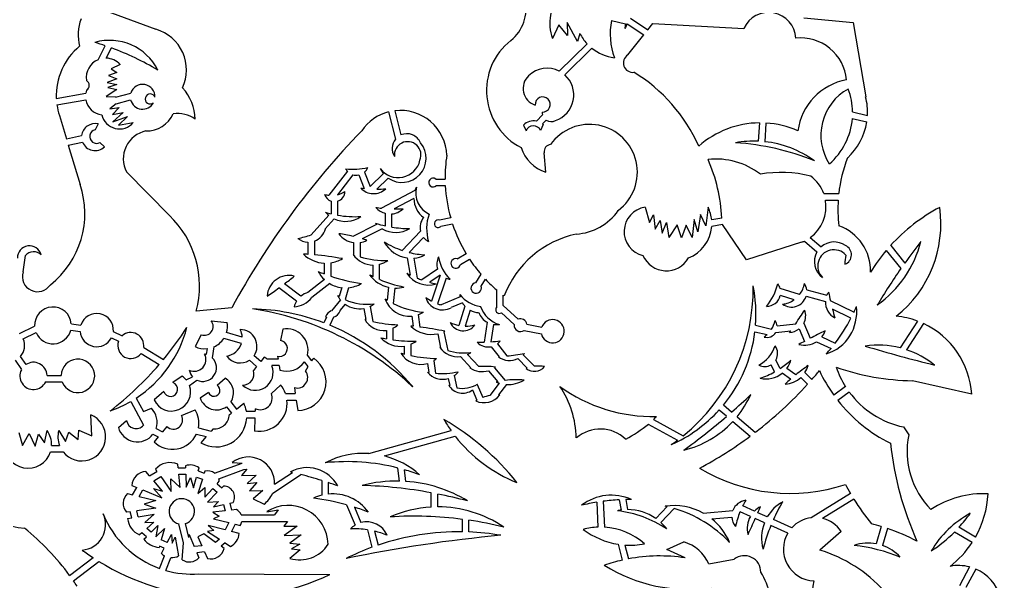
# Model space of a CAD drawing. Header units: millimetres. Extents: x 301 to 484, y 179 to 352.
# Drawn here: x 452.05 to 482.31, y 319.51 to 336.84 of the extents above; entities that cross this region are included whole.
import ezdxf

# ---------------------------------------------------------------- set-up
doc = ezdxf.new("R2010")
doc.units = ezdxf.units.MM

msp = doc.modelspace()

# ---------------------------------------------------------------- linework, layer by layer
for p, q in [((454.492, 337.197), (456.254, 336.542)), ((470.309, 336.815), (470.736, 336.708)), ((470.891, 336.888), (471.429, 336.527)), ((476.245, 336.899), (477.763, 336.752)), ((468.687, 336.68), (468.488, 336.259)), ((468.956, 336.352), (468.687, 336.68)), ((469.261, 336.165), (468.945, 336.751)), ((468.945, 336.751), (468.956, 336.352)), ((470.793, 336.713), (471.304, 336.37)), ((471.429, 336.527), (471.581, 336.718)), ((471.581, 336.718), (474.39, 336.567)), ((477.763, 336.752), (478.151, 334.459)), ((469.331, 336.411), (469.261, 336.165)), ((470.809, 335.751), (471.304, 336.37)), ((454.468, 335.602), (454.691, 336.032)), ((454.718, 335.649), (454.881, 335.965)), ((469.554, 336.097), (468.696, 335.246)), ((469.701, 335.961), (468.865, 335.132)), ((455.147, 335.453), (454.876, 335.321)), ((454.876, 335.321), (455.044, 335.208)), ((455.051, 335.015), (454.751, 334.903)), ((455.044, 335.208), (454.789, 335.115)), ((454.789, 335.115), (455.051, 335.015)), ((455.051, 334.679), (454.714, 334.467)), ((454.751, 334.903), (455.051, 334.841)), ((455.051, 334.841), (454.77, 334.741)), ((454.77, 334.741), (455.051, 334.679)), ((453.179, 334.406), (454.089, 334.571)), ((454.714, 334.467), (455.019, 334.461)), ((455.003, 334.446), (455.477, 334.572)), ((455.019, 334.461), (455.003, 334.446)), ((453.198, 334.206), (454.089, 334.368)), ((455.024, 334.245), (454.826, 334.087)), ((454.826, 334.087), (455.123, 334.124)), ((455.123, 334.124), (454.909, 333.913)), ((455.024, 334.245), (455.472, 334.364)), ((453.274, 333.879), (453.491, 333.157)), ((454.909, 333.913), (455.238, 333.977)), ((455.238, 333.977), (454.923, 333.687)), ((454.923, 333.687), (455.376, 333.846)), ((455.376, 333.846), (455.097, 333.582)), ((463.428, 333.993), (463.641, 333.149)), ((463.625, 334.03), (463.814, 333.281)), ((468.177, 333.903), (467.991, 333.707)), ((477.739, 333.79), (478.187, 333.684)), ((477.746, 333.994), (478.208, 333.884)), ((454.468, 333.62), (454.379, 333.442)), ((455.097, 333.582), (455.555, 333.662)), ((467.594, 333.587), (467.673, 333.411)), ((468.201, 333.605), (468.122, 333.42)), ((468.293, 333.736), (468.183, 333.62)), ((474.872, 333.654), (474.835, 333.088)), ((475.072, 333.649), (475.035, 333.073)), ((453.491, 333.157), (453.96, 333.261)), ((453.549, 332.965), (453.986, 333.062)), ((453.549, 332.965), (453.913, 331.75)), ((454.527, 333.048), (454.665, 332.92)), ((468.281, 332.133), (468.236, 332.734)), ((456.668, 330.8), (455.341, 332.141)), ((462.159, 332.162), (461.588, 331.419)), ((462.329, 332.056), (461.853, 331.435)), ((462.512, 332.047), (462.673, 331.633)), ((462.691, 332.136), (462.864, 331.694)), ((463.273, 332.089), (462.864, 331.694)), ((463.421, 331.953), (463.067, 331.612)), ((464.889, 331.92), (465.175, 331.92)), ((464.904, 331.72), (465.181, 331.72)), ((464.246, 331.566), (463.216, 331.023)), ((476.857, 331.471), (477.32, 331.471)), ((461.658, 331.243), (461.658, 330.85)), ((461.858, 331.239), (461.858, 330.807)), ((464.21, 331.321), (463.599, 330.999)), ((471.346, 331.049), (471.477, 330.577)), ((473.291, 331.049), (473.216, 330.473)), ((476.909, 331.271), (477.303, 331.271)), ((461.583, 330.804), (461.039, 330.202)), ((463.334, 330.476), (463.334, 330.861)), ((463.534, 330.439), (463.534, 330.845)), ((471.477, 330.577), (471.609, 330.813)), ((471.609, 330.813), (471.661, 330.38)), ((473.056, 330.828), (472.976, 330.298)), ((473.216, 330.473), (473.056, 330.828)), ((461.754, 330.694), (461.475, 330.386)), ((463.061, 330.521), (462.329, 330.153)), ((465.348, 330.721), (465.005, 330.652)), ((465.407, 330.529), (465.043, 330.455)), ((471.661, 330.38), (471.806, 330.642)), ((471.806, 330.642), (471.871, 330.248)), ((471.871, 330.248), (472.003, 330.577)), ((472.003, 330.577), (472.082, 330.117)), ((472.33, 330.505), (472.082, 330.117)), ((472.466, 330.106), (472.33, 330.505)), ((472.613, 330.501), (472.466, 330.106)), ((472.797, 330.122), (472.613, 330.501)), ((472.861, 330.669), (472.797, 330.122)), ((472.976, 330.298), (472.861, 330.669)), ((473.714, 330.717), (473.4, 330.66)), ((473.732, 330.517), (473.401, 330.457)), ((474.47, 329.429), (473.732, 330.517)), ((463.237, 330.385), (462.621, 330.076)), ((464.415, 330.31), (463.851, 329.72)), ((464.625, 330.239), (464.615, 330.229)), ((460.941, 329.977), (460.941, 329.598)), ((461.141, 330.009), (461.141, 329.584)), ((462.352, 329.962), (462.352, 329.591)), ((462.552, 329.964), (462.552, 329.522)), ((464.51, 330.119), (464.067, 329.657)), ((476.176, 329.972), (474.47, 329.429)), ((476.259, 330.009), (476.648, 329.674)), ((476.44, 330.117), (476.775, 329.83)), ((478.922, 329.874), (479.357, 329.329)), ((452.152, 329.055), (452.224, 329.56)), ((465.546, 329.46), (465.824, 329.62)), ((478.788, 329.721), (479.237, 329.158)), ((461.445, 329.327), (461.445, 328.995)), ((461.645, 329.337), (461.645, 328.922)), ((462.956, 328.915), (462.956, 329.267)), ((463.156, 328.824), (463.156, 329.291)), ((464.009, 329.488), (464.098, 328.961)), ((464.212, 329.483), (464.317, 328.863)), ((465.648, 329.288), (465.931, 329.45)), ((464.943, 329.142), (464.454, 328.811)), ((465.023, 328.955), (464.699, 328.736)), ((465.023, 328.955), (464.757, 328.158)), ((466.118, 328.72), (466.285, 328.983)), ((460.725, 328.305), (460.215, 328.687)), ((461.452, 328.819), (460.942, 328.426)), ((461.618, 328.695), (461.063, 328.267)), ((465.203, 328.864), (464.94, 328.075)), ((466.288, 328.614), (466.424, 328.829)), ((460.593, 328.154), (460.047, 328.563)), ((461.988, 328.571), (461.911, 328.299)), ((462.195, 328.569), (462.092, 328.203)), ((463.428, 328.585), (463.385, 328.187)), ((463.626, 328.56), (463.575, 328.08)), ((466.769, 327.978), (466.769, 328.501)), ((466.969, 328.023), (466.969, 328.339)), ((476.112, 328.359), (475.513, 328.543)), ((475.948, 328.2), (475.518, 328.333)), ((476.331, 328.507), (476.956, 328.341)), ((461.945, 328.198), (461.665, 327.859)), ((462.091, 328.06), (461.928, 327.864)), ((465.64, 328.289), (465.05, 328.039)), ((465.711, 328.102), (465.361, 327.954)), ((466.969, 328.023), (467.426, 327.595)), ((476.314, 328.305), (476.911, 328.146)), ((477.786, 327.81), (477.065, 328.163)), ((458.598, 327.953), (457.497, 327.847)), ((462.666, 327.931), (462.731, 327.585)), ((462.858, 327.994), (462.945, 327.529)), ((464.345, 327.739), (464.4, 327.354)), ((465.782, 328.005), (465.594, 327.406)), ((465.95, 327.873), (465.797, 327.385)), ((466.919, 327.796), (467.306, 327.433)), ((477.698, 327.63), (477.127, 327.91)), ((453.643, 327.456), (453.937, 327.418)), ((457.956, 327.546), (458.45, 327.497)), ((461.514, 327.661), (461.434, 327.486)), ((461.734, 327.66), (461.621, 327.412)), ((464.15, 327.696), (464.194, 327.38)), ((466.477, 327.504), (466.385, 326.891)), ((466.669, 327.438), (466.588, 326.901)), ((467.695, 327.441), (468.156, 327.349)), ((474.754, 327.414), (475.247, 327.292)), ((475.422, 327.394), (475.991, 327.459)), ((476.243, 327.471), (476.44, 327.008)), ((479.746, 327.542), (479.211, 326.716)), ((479.933, 327.464), (479.411, 326.658)), ((452.039, 327.153), (452.509, 327.385)), ((452.158, 326.989), (452.554, 327.184)), ((453.624, 327.257), (453.915, 327.219)), ((454.938, 327.214), (455.211, 327.085)), ((457.651, 327.12), (457.462, 326.754)), ((458.916, 327.048), (458.431, 327.189)), ((460.17, 327.29), (460.097, 326.943)), ((463.364, 327.253), (463.364, 326.993)), ((463.564, 327.317), (463.564, 326.963)), ((464.946, 327.149), (465.037, 326.716)), ((465.137, 327.212), (465.259, 326.631)), ((467.614, 327.254), (468.144, 327.147)), ((474.734, 327.213), (475.107, 327.121)), ((475.377, 327.188), (475.838, 327.24)), ((476.099, 327.299), (476.263, 326.914)), ((454.88, 327.02), (455.098, 326.917)), ((458.89, 326.847), (458.346, 327.005)), ((464.117, 326.825), (464.117, 326.478)), ((466.787, 326.835), (467.078, 326.463)), ((476.634, 326.904), (477.083, 326.698)), ((476.795, 327.05), (477.211, 326.859)), ((455.798, 326.541), (456.352, 326.199)), ((455.876, 326.728), (456.483, 326.354)), ((457.829, 326.691), (457.802, 326.512)), ((458.04, 326.746), (457.989, 326.409)), ((463.917, 326.769), (463.917, 326.523)), ((465.866, 326.508), (466.213, 326.135)), ((466.6, 326.75), (466.842, 326.44)), ((451.905, 326.336), (452.102, 326.042)), ((452.069, 326.452), (452.239, 326.196)), ((459.359, 326.138), (459.138, 326.332)), ((459.485, 326.293), (459.281, 326.472)), ((459.594, 326.427), (459.485, 326.293)), ((460.021, 326.365), (459.68, 326.365)), ((460.006, 326.455), (460.021, 326.365)), ((460.952, 326.135), (460.835, 326.284)), ((461.068, 326.312), (460.926, 326.491)), ((461.068, 326.312), (461.121, 326.392)), ((464.636, 326.23), (464.671, 325.955)), ((464.827, 326.317), (464.876, 325.93)), ((465.652, 326.444), (465.971, 326.102)), ((467.424, 326.382), (467.71, 326.091)), ((467.588, 326.5), (467.937, 326.145)), ((475.512, 326.075), (475.381, 326.338)), ((459.359, 326.138), (459.261, 326.019)), ((460.055, 326.165), (459.824, 326.165)), ((460.055, 326.165), (460.079, 326.029)), ((460.864, 326), (460.952, 326.135)), ((466.356, 325.982), (466.358, 325.981)), ((466.509, 326.009), (466.801, 325.67)), ((466.696, 326.098), (467.031, 325.709)), ((475.341, 325.972), (475.231, 326.19)), ((475.836, 325.748), (475.572, 325.931)), ((475.995, 325.882), (475.714, 326.077)), ((476.493, 325.742), (476.278, 325.954)), ((452.851, 325.663), (453.363, 325.663)), ((452.895, 325.863), (453.328, 325.863)), ((457.06, 325.845), (456.778, 325.642)), ((457.187, 325.729), (457.384, 325.817)), ((457.287, 325.552), (457.51, 325.722)), ((458.144, 325.562), (458.391, 325.777)), ((465.273, 325.769), (465.319, 325.55)), ((465.458, 325.86), (465.538, 325.48)), ((466.847, 325.625), (466.556, 325.241)), ((466.836, 325.629), (466.843, 325.621)), ((476.36, 325.593), (476.148, 325.801)), ((481.422, 325.283), (479.595, 325.699)), ((456.497, 325.37), (456.197, 325.106)), ((457.872, 325.34), (457.62, 325.167)), ((459.816, 325.311), (460.1, 325.568)), ((460.251, 325.303), (460.552, 325.303)), ((460.526, 325.487), (460.552, 325.303)), ((466.02, 325.416), (466.155, 325.1)), ((466.165, 325.585), (466.338, 325.182)), ((467.067, 325.585), (466.823, 325.263)), ((477.53, 325.517), (477.169, 325.254)), ((477.642, 325.352), (477.289, 325.094)), ((455.476, 325.062), (455.865, 324.329)), ((455.646, 325.167), (455.867, 324.75)), ((457.62, 325.167), (457.62, 325.167)), ((458.567, 325.047), (458.738, 324.827)), ((458.738, 324.827), (458.964, 325.007)), ((460.297, 325.103), (460.581, 325.103)), ((460.581, 325.103), (460.627, 324.784)), ((455.867, 324.75), (456.112, 324.85)), ((457.042, 324.631), (457.465, 324.807)), ((458.428, 324.899), (458.581, 324.703)), ((458.52, 324.656), (458.581, 324.703)), ((459.042, 324.757), (459.313, 324.757)), ((459.315, 324.838), (459.313, 324.757)), ((473.86, 324.602), (473.63, 324.797)), ((474.013, 324.734), (473.761, 324.949)), ((454.272, 323.998), (454.241, 324.646)), ((455.095, 324.261), (455.346, 324.474)), ((459.054, 324.557), (459.307, 324.557)), ((459.307, 324.557), (459.295, 324.149)), ((471.603, 324.506), (472.519, 324.002)), ((474.05, 324.44), (474.583, 323.986)), ((474.182, 324.59), (474.746, 324.11)), ((452.019, 324.104), (452.132, 323.705)), ((452.812, 323.78), (452.893, 324.16)), ((453.255, 324.16), (453.467, 323.83)), ((453.467, 323.83), (453.561, 324.117)), ((453.561, 324.117), (453.854, 323.892)), ((453.854, 323.892), (453.879, 324.179)), ((453.879, 324.179), (454.272, 323.998)), ((456.256, 324.227), (456.458, 324.126)), ((456.593, 324.288), (456.458, 324.126)), ((457.563, 324.243), (457.957, 324.146)), ((458.021, 324.218), (457.957, 324.146)), ((462.825, 323.454), (465.36, 324.161)), ((471.445, 324.365), (472.347, 323.868)), ((479.317, 324.273), (479.478, 324.03)), ((452.132, 323.705), (452.344, 324.073)), ((452.344, 324.073), (452.531, 323.68)), ((452.531, 323.68), (452.631, 324.054)), ((452.631, 324.054), (452.812, 323.78)), ((456.161, 324.051), (456.326, 323.968)), ((456.326, 323.968), (456.197, 323.813)), ((457.501, 324.052), (457.807, 323.977)), ((457.807, 323.977), (457.638, 323.786)), ((463.301, 323.38), (465.488, 323.989)), ((453, 323.504), (453.388, 323.504)), ((453.035, 323.704), (453.275, 323.704)), ((458.606, 323.176), (458.909, 323.157)), ((456.055, 322.765), (455.939, 322.901)), ((456.055, 322.765), (456.284, 322.905)), ((456.238, 322.97), (456.284, 322.905)), ((456.939, 323.018), (456.928, 323.124)), ((456.939, 323.018), (457.168, 323.018)), ((457.166, 323.078), (457.168, 323.018)), ((457.56, 322.92), (457.588, 323.016)), ((457.56, 322.92), (457.746, 322.85)), ((457.764, 322.909), (457.746, 322.85)), ((458.064, 322.846), (458.909, 323.157)), ((458.189, 322.679), (458.962, 322.963)), ((459.055, 322.97), (458.897, 322.776)), ((458.962, 322.963), (459.055, 322.97)), ((463.763, 322.604), (463.715, 323.007)), ((463.965, 322.595), (463.923, 322.951)), ((456.186, 322.61), (456.4, 322.741)), ((456.452, 322.296), (456.186, 322.61)), ((456.4, 322.741), (456.721, 322.288)), ((456.721, 322.288), (456.713, 322.679)), ((456.713, 322.679), (457.005, 322.403)), ((457.005, 322.403), (456.961, 322.818)), ((456.961, 322.818), (457.175, 322.818)), ((457.175, 322.818), (457.189, 322.419)), ((457.189, 322.419), (457.319, 322.718)), ((457.319, 322.718), (457.411, 322.396)), ((457.411, 322.396), (457.505, 322.727)), ((457.505, 322.727), (457.686, 322.659)), ((457.686, 322.659), (457.549, 322.219)), ((458.138, 322.523), (458.209, 322.603)), ((458.897, 322.776), (459.346, 322.789)), ((459.346, 322.789), (459.067, 322.534)), ((459.849, 322.223), (460.726, 322.806)), ((459.913, 322.505), (460.464, 322.872)), ((461.368, 322.621), (461.368, 322.169)), ((455.509, 322.472), (455.663, 322.409)), ((455.531, 322.182), (455.663, 322.409)), ((455.733, 322.132), (455.849, 322.332)), ((455.849, 322.332), (456.437, 322.089)), ((456.437, 322.089), (456.176, 322.373)), ((456.176, 322.373), (456.452, 322.296)), ((457.549, 322.219), (457.764, 322.411)), ((457.764, 322.411), (457.764, 322.104)), ((457.764, 322.104), (458.004, 322.373)), ((458.004, 322.373), (458.145, 322.258)), ((458.138, 322.523), (458.289, 322.399)), ((458.339, 322.449), (458.289, 322.399)), ((459.067, 322.534), (459.37, 322.558)), ((459.37, 322.558), (459.14, 322.304)), ((459.14, 322.304), (459.552, 322.316)), ((459.552, 322.316), (459.249, 322.061)), ((461.568, 322.557), (461.568, 322.204)), ((455.379, 322.219), (455.531, 322.182)), ((455.733, 322.132), (456.253, 322.005)), ((456.253, 322.005), (455.885, 321.89)), ((458.145, 322.258), (457.841, 321.959)), ((457.841, 321.959), (458.186, 321.974)), ((458.186, 321.974), (458.033, 321.813)), ((459.249, 322.061), (459.589, 321.892)), ((464.746, 321.803), (464.746, 322.244)), ((464.946, 321.808), (464.946, 322.205)), ((470.053, 321.981), (470.092, 321.181)), ((470.546, 322.025), (470.602, 321.71)), ((470.748, 322.032), (470.802, 321.724)), ((477.681, 322.223), (476.469, 321.471)), ((477.784, 322.051), (476.817, 321.452)), ((456.253, 321.767), (455.659, 321.687)), ((455.705, 321.505), (455.659, 321.687)), ((455.885, 321.89), (456.253, 321.767)), ((458.385, 321.688), (458.01, 321.645)), ((458.033, 321.813), (458.341, 321.88)), ((458.341, 321.88), (458.385, 321.688)), ((458.537, 321.922), (458.639, 321.943)), ((458.537, 321.922), (458.585, 321.711)), ((458.738, 321.729), (458.585, 321.711)), ((459.673, 321.661), (460.022, 321.716)), ((460.022, 321.716), (459.913, 321.562)), ((462.136, 321.871), (462.395, 321.242)), ((462.383, 321.797), (462.578, 321.323)), ((469.854, 321.952), (469.892, 321.184)), ((472.024, 321.817), (471.676, 321.452)), ((472.245, 321.758), (471.833, 321.326)), ((473.139, 321.616), (474.055, 321.699)), ((474.716, 321.677), (474.356, 321.837)), ((455.46, 321.66), (455.348, 321.645)), ((455.379, 321.453), (455.507, 321.473)), ((455.507, 321.473), (455.46, 321.66)), ((455.705, 321.505), (456.199, 321.583)), ((456.199, 321.583), (455.908, 321.33)), ((458.01, 321.645), (458.201, 321.522)), ((458.201, 321.522), (458.025, 321.445)), ((458.025, 321.445), (458.498, 321.327)), ((458.883, 321.562), (459.913, 321.562)), ((458.903, 321.362), (460.311, 321.362)), ((459.673, 321.661), (459.673, 321.661)), ((459.673, 321.661), (459.673, 321.661)), ((460.311, 321.362), (460.2, 321.215)), ((465.71, 321.04), (465.71, 321.423)), ((465.91, 321.035), (465.91, 321.395)), ((473.403, 321.439), (474.022, 321.495)), ((474.593, 321.513), (474.274, 321.654)), ((475.028, 321.321), (474.745, 321.446)), ((475.116, 321.501), (474.825, 321.629)), ((475.873, 321.166), (475.305, 321.417)), ((455.908, 321.33), (456.184, 321.338)), ((456.184, 321.338), (455.97, 321.146)), ((456.104, 321.028), (455.97, 321.146)), ((456.104, 321.028), (456.314, 321.231)), ((456.314, 321.231), (456.253, 320.886)), ((456.253, 320.886), (456.514, 321.139)), ((456.514, 321.139), (456.418, 320.792)), ((457.102, 320.704), (456.959, 321.288)), ((457.268, 320.865), (457.164, 321.293)), ((458.04, 321.077), (457.841, 321.054)), ((458.392, 321.099), (457.864, 321.238)), ((457.864, 321.238), (458.04, 321.077)), ((458.498, 321.327), (458.392, 321.099)), ((458.696, 321.278), (458.588, 321.047)), ((458.696, 321.278), (458.853, 321.238)), ((460.2, 321.215), (460.606, 321.209)), ((460.606, 321.209), (460.206, 320.924)), ((462.778, 321.101), (462.916, 320.561)), ((462.995, 321.059), (463.105, 320.628)), ((475.75, 321.001), (475.226, 321.233)), ((478.629, 321.2), (478.477, 320.671)), ((478.82, 321.139), (478.67, 320.619)), ((481.538, 320.878), (481.03, 321.178)), ((455.819, 321.012), (455.747, 320.947)), ((455.96, 320.889), (455.819, 321.012)), ((455.877, 320.809), (455.96, 320.889)), ((456.604, 320.71), (456.418, 320.792)), ((456.604, 320.71), (456.736, 320.955)), ((456.736, 320.955), (456.759, 320.687)), ((456.759, 320.687), (456.851, 320.878)), ((456.851, 320.878), (456.951, 320.296)), ((457.268, 320.865), (457.281, 320.955)), ((457.281, 320.955), (457.433, 320.588)), ((457.726, 320.978), (457.549, 320.886)), ((457.549, 320.886), (457.669, 320.612)), ((458.095, 320.712), (457.726, 320.978)), ((457.841, 321.054), (458.213, 320.811)), ((458.213, 320.811), (458.095, 320.712)), ((458.823, 320.986), (458.588, 321.047)), ((460.206, 320.924), (460.731, 320.947)), ((460.731, 320.947), (460.385, 320.685)), ((477.395, 321.053), (476.735, 320.477)), ((481.433, 320.707), (480.887, 321.03)), ((456.364, 320.598), (456.353, 320.556)), ((456.509, 320.534), (456.364, 320.598)), ((456.422, 320.372), (456.509, 320.534)), ((457.066, 320.173), (457.102, 320.704)), ((457.669, 320.612), (457.433, 320.588)), ((458.388, 320.696), (458.263, 320.592)), ((458.355, 320.526), (458.263, 320.592)), ((458.388, 320.696), (458.554, 320.587)), ((460.385, 320.685), (460.689, 320.656)), ((460.701, 320.483), (460.389, 320.219)), ((460.689, 320.656), (460.439, 320.513)), ((460.439, 320.513), (460.701, 320.483)), ((470.511, 320.655), (470.635, 320.163)), ((470.724, 320.632), (470.83, 320.204)), ((472.019, 320.496), (472.537, 320.726)), ((472.581, 320.237), (472.019, 320.496)), ((453.59, 319.694), (454.314, 320.243)), ((456.368, 319.91), (456.521, 320.297)), ((456.559, 319.849), (456.715, 320.242)), ((457.753, 320.42), (457.513, 320.396)), ((457.513, 320.396), (457.58, 320.234)), ((457.753, 320.42), (457.841, 320.219)), ((473.316, 320.05), (474.094, 320.194)), ((453.706, 319.531), (454.494, 320.129)), ((481.357, 319.956), (481.048, 319.377)), ((481.549, 319.89), (481.244, 319.319)), ((457.565, 319.743), (461.619, 319.721))]:
    msp.add_line(p, q)
for centre, radius, start, end in [((466.463, 337.15), 1.206, 307.7482, 14.6439), ((469.777, 336.734), 1.374, 139.3952, 200.2364), ((455.312, 336.372), 1.456, 160.2732, 194.0674), ((472.437, 336.398), 2.168, 168.9187, 199.8674), ((475.155, 336.224), 0.838, 2.8645, 155.8331), ((455.887, 335.284), 1.31, 335.0605, 73.7331), ((473.48, 335.331), 3.021, 152.7764, 155.9439), ((471.947, 336.508), 1.227, 170.6101, 177.4759), ((454.824, 334.535), 1.664, 26.7075, 105.8821), ((468.429, 334.648), 1.976, 128.395, 242.6522), ((470.587, 337.065), 1.416, 207.5032, 223.1333), ((476.141, 334.845), 1.429, 5.5324, 95.9534), ((455.153, 334.491), 1.976, 129.3909, 182.4523), ((451.892, 327.859), 8.639, 71.1017, 73.3472), ((451.892, 327.859), 8.639, 59.2424, 69.763), ((470.587, 337.065), 1.416, 231.2402, 262.3068), ((454.703, 335.051), 0.599, 113.0624, 188.3851), ((454.703, 335.051), 0.599, 42.1316, 88.5596), ((470.966, 335.504), 0.292, 122.5325, 276.8069), ((468.321, 334.512), 0.825, 62.9482, 133.6543), ((468.118, 334.715), 0.537, 133.0251, 252.3572), ((468.321, 334.512), 0.825, 288.1792, 48.7526), ((468.354, 330.879), 5.079, 23.8594, 58.5948), ((477.895, 333.158), 1.854, 100.3094, 172.2845), ((454.019, 334.811), 0.178, 301.9665, 59.0904), ((455.842, 334.459), 0.382, 357.7675, 162.8262), ((455.997, 333.732), 1.47, 1.4003, 42.8536), ((478.391, 333.274), 1.624, 118.7291, 213.0365), ((475.667, 333.959), 2.08, 0.9456, 20.811), ((454.649, 334.468), 0.569, 160.287, 169.5843), ((456.077, 334.394), 0.155, 19.0174, 309.9084), ((468.188, 334.221), 0.233, 265.7461, 184.304), ((476.298, 333.984), 1.912, 356.9987, 14.3637), ((455.153, 334.491), 1.976, 188.2749, 198.0221), ((454.649, 334.468), 0.569, 190.1648, 263.295), ((455.842, 334.459), 0.382, 194.4494, 331.1583), ((455.129, 334.027), 0.561, 192.7491, 319.3808), ((455.963, 334.315), 0.909, 268.7899, 335.1758), ((456.922, 333.008), 0.935, 54.3376, 98.213), ((463.791, 332.603), 1.437, 104.6495, 145.8917), ((463.791, 332.603), 1.437, 2.055, 96.6512), ((468.442, 333.964), 0.272, 174.8982, 192.9168), ((475.667, 333.959), 2.08, 310.9546, 355.3207), ((454.373, 333.215), 0.416, 76.7637, 173.6065), ((467.907, 333.268), 0.447, 79.2403, 134.4344), ((467.9, 333.318), 0.245, 24.5869, 157.6577), ((467.907, 333.268), 0.447, 48.8833, 51.8713), ((468.442, 333.964), 0.272, 236.9186, 299.9992), ((469.63, 332.131), 1.476, 306.902, 144.6924), ((474.896, 330.8), 2.854, 90.4826, 131.6331), ((474.896, 330.8), 2.854, 65.9775, 86.4645), ((476.298, 333.984), 1.912, 312.3228, 350.9542), ((454.423, 333.234), 0.213, 101.9777, 299.1673), ((456.131, 332.54), 0.886, 102.1982, 206.8361), ((480.48, 316.092), 24.89, 135.9139, 151.541), ((463.995, 332.865), 0.455, 22.3916, 113.5382), ((454.373, 333.215), 0.416, 201.5562, 314.7265), ((463.846, 332.561), 0.743, 235.0369, 39.9209), ((463.995, 332.865), 0.455, 141.2329, 212.9822), ((464.021, 332.664), 0.41, 336.6849, 186.5977), ((468.638, 333.25), 1.173, 197.748, 252.3021), ((468.444, 332.774), 0.212, 95.1937, 190.6119), ((474.7, 329.916), 3.175, 87.563, 100.2167), ((473.652, 325.34), 7.715, 67.8, 86.3959), ((474.7, 329.916), 3.175, 53.9793, 83.9528), ((469.74, 331.967), 4.566, 171.3377, 180.5934), ((481.661, 331.003), 4.366, 158.9564, 173.8429), ((462.337, 334.217), 1.995, 263.3828, 283.091), ((462.438, 332.419), 0.379, 311.8347, 337.4121), ((463.728, 332.65), 0.687, 216.4252, 347.5224), ((473.551, 330.345), 2.191, 51.9584, 96.8819), ((468.616, 330.466), 5.104, 2.8194, 23.734), ((462.438, 332.419), 0.379, 209.0617, 222.5737), ((462.438, 332.419), 0.379, 253.2823, 281.1383), ((463.846, 332.561), 0.743, 205.4231, 219.5314), ((475.544, 328.3), 3.825, 76.1872, 99.6764), ((475.745, 331.072), 1.181, 19.7246, 52.902), ((451.268, 330.856), 2.792, 308.2294, 18.6663), ((464.953, 331.337), 0.744, 153.3831, 162.0525), ((464.995, 331.497), 0.728, 166.2126, 244.2283), ((464.805, 331.813), 0.136, 52.0628, 317.0701), ((469.74, 331.967), 4.566, 183.1047, 195.8358), ((461.675, 332.17), 0.756, 253.3548, 263.3867), ((461.764, 331.546), 0.322, 198.2017, 250.616), ((461.675, 332.17), 0.756, 283.5875, 302.8914), ((461.764, 331.546), 0.322, 286.8659, 358.0445), ((462.969, 332.017), 0.545, 223.0638, 313.1837), ((463.089, 335.674), 4.062, 262.6736, 264.1262), ((463.089, 335.674), 4.062, 269.6921, 273.5739), ((463.48, 331.426), 0.583, 220.8088, 255.5111), ((463.716, 335.905), 4.907, 262.0684, 264.1602), ((464.953, 331.337), 0.744, 181.2327, 234.008), ((471.454, 330.301), 0.756, 98.2606, 256.6678), ((472.259, 330.55), 1.146, 5.4886, 25.8017), ((475.745, 331.072), 1.181, 306.0486, 9.6822), ((481.661, 331.003), 4.366, 176.4772, 186.8741), ((482.992, 326.172), 5.502, 117.681, 137.7095), ((476.832, 330.541), 3.639, 308.4635, 7.9463), ((454.588, 328.623), 3.01, 345.0659, 46.3098), ((462.104, 331.426), 0.811, 220.6937, 230.0864), ((462.389, 333.783), 3.023, 252.6863, 256.0106), ((462.104, 331.426), 0.811, 244.4433, 305.5334), ((462.389, 333.783), 3.023, 259.8872, 273.5408), ((463.48, 331.426), 0.583, 275.3135, 313.1709), ((463.716, 335.905), 4.907, 268.6425, 271.9113), ((466.016, 330.393), 1.411, 161.4589, 196.3357), ((469.119, 331.924), 1.703, 273.544, 325.1574), ((463.652, 331.106), 0.832, 221.1931, 224.7669), ((464.093, 333.946), 3.552, 252.5082, 257.6562), ((464.093, 333.946), 3.552, 260.94, 269.8085), ((464.883, 330.424), 0.481, 139.6138, 193.7251), ((464.962, 330.541), 0.118, 68.355, 313.1741), ((469.74, 331.967), 4.566, 198.3577, 210.9389), ((472.259, 330.55), 1.146, 291.8961, 355.3307), ((476.825, 329.088), 1.479, 358.5849, 70.2226), ((459.885, 333.542), 3.534, 282.1667, 289.0587), ((460.957, 330.516), 0.539, 289.9458, 346.4079), ((459.885, 333.542), 3.534, 296.7462, 296.8518), ((462.446, 330.637), 0.682, 216.1359, 262.12), ((461.138, 325.056), 5.235, 76.8443, 81.6859), ((463.652, 331.106), 0.832, 240.1123, 301.1236), ((469.869, 327.219), 3.074, 102.123, 159.0751), ((452.353, 329.486), 0.374, 15.2026, 180.7449), ((460.957, 330.516), 0.539, 232.6105, 268.2893), ((462.446, 330.637), 0.682, 278.9857, 297.4935), ((461.138, 325.056), 5.235, 71.9435, 73.5388), ((464.131, 330.422), 0.942, 208.0334, 262.5505), ((464.733, 332.316), 2.741, 238.4644, 251.2374), ((464.883, 330.424), 0.481, 219.2446, 242.7829), ((475.745, 331.072), 1.181, 291.4134, 295.8122), ((477.175, 329.375), 0.606, 54.5326, 131.4184), ((477.401, 329.584), 0.311, 291.0964, 66.0823), ((476.521, 330.842), 3.439, 305.3351, 345.7928), ((495.715, 317.681), 20.081, 142.1694, 144.5487), ((452.481, 329.337), 0.34, 46.6096, 139.0168), ((461.496, 330.32), 0.995, 225.973, 267.055), ((460.454, 321.295), 8.317, 86.6435, 87.5827), ((460.454, 321.295), 8.317, 79.243, 85.2623), ((462.964, 330.027), 0.76, 214.4357, 269.4153), ((463.311, 332.047), 2.637, 248.3068, 248.6692), ((464.733, 332.316), 2.741, 255.9438, 266.2644), ((464.131, 330.422), 0.942, 274.9547, 296.6953), ((472.003, 329.879), 0.788, 203.4416, 330.145), ((477.175, 329.375), 0.606, 150.4308, 234.1982), ((477.171, 329.24), 0.499, 42.3135, 225.4745), ((478.673, 329.323), 1.161, 167.4235, 181.4579), ((482.992, 326.172), 5.502, 139.8259, 148.4391), ((461.496, 330.32), 0.995, 278.6074, 300.8527), ((463.311, 332.047), 2.637, 253.267, 272.1665), ((462.964, 330.027), 0.76, 284.6445, 306.0376), ((465.385, 329.295), 0.467, 151.5767, 199.0167), ((466.214, 329.725), 1.258, 189.5291, 225.327), ((465.503, 329.318), 0.148, 73.2627, 348.2275), ((469.74, 331.967), 4.566, 213.4508, 220.8225), ((452.6, 328.915), 0.469, 162.7026, 327.4305), ((460.365, 328.263), 0.685, 76.7964, 175.6992), ((455.034, 335.533), 8.586, 307.1157, 309.7224), ((462.101, 329.517), 0.953, 207.7625, 227.0706), ((463.189, 333.463), 4.796, 246.2465, 248.6742), ((463.65, 329.55), 0.991, 215.8587, 257.0531), ((464.724, 332.535), 4.029, 242.24, 243.9785), ((464.66, 329.446), 0.795, 212.8894, 287.6236), ((465.552, 331.933), 3.309, 241.876, 243.9241), ((495.715, 317.681), 20.081, 145.1431, 148.9585), ((462.101, 329.517), 0.953, 239.5849, 263.1761), ((463.189, 333.463), 4.796, 251.2179, 262.9075), ((462.101, 329.517), 0.953, 275.6582, 301.3915), ((464.724, 332.535), 4.029, 247.1032, 258.1942), ((465.552, 331.933), 3.309, 248.0818, 250.6117), ((465.552, 331.933), 3.309, 255.0528, 258.637), ((465.385, 329.295), 0.467, 247.1389, 263.2794), ((466.135, 328.559), 0.162, 96.1908, 20.064), ((469.74, 331.967), 4.566, 223.4258, 229.3924), ((468.875, 328.52), 5.805, 308.8936, 1.0168), ((470.374, 327.746), 4.393, 355.6667, 11.5154), ((473.842, 329.063), 1.641, 319.3314, 346.8719), ((475.094, 328.428), 0.434, 15.4417, 37.179), ((475.496, 328.832), 0.777, 322.4299, 350.1846), ((475.861, 328.446), 0.475, 7.3864, 32.3247), ((455.034, 335.533), 8.586, 302.7732, 305.7215), ((461.149, 327.8), 0.659, 108.285, 129.9671), ((462.76, 329.673), 1.615, 236.0248, 238.292), ((462.529, 328.67), 0.751, 206.5782, 218.9273), ((463.65, 329.55), 0.991, 268.6403, 284.5755), ((466.239, 328.412), 0.612, 185.2121, 191.6071), ((466.403, 328.971), 0.988, 218.4997, 262.4102), ((469.74, 331.967), 4.566, 232.622, 233.0942), ((475.094, 328.428), 0.434, 269.0243, 347.3303), ((477.461, 328.122), 0.551, 145.5963, 156.5119), ((486.471, 330.335), 9.654, 191.3654, 193.0001), ((460.473, 328.732), 0.751, 273.1792, 321.7296), ((461.149, 327.8), 0.659, 147.4663, 163.9447), ((462.529, 328.67), 0.751, 234.2562, 280.4653), ((462.76, 329.673), 1.615, 245.5589, 278.0819), ((462.529, 328.67), 0.751, 295.8953, 307.5285), ((464.075, 328.494), 0.802, 199.2542, 275.3276), ((464.712, 330.327), 2.518, 236.4057, 238.2174), ((464.712, 330.327), 2.518, 243.1695, 265.2989), ((465.095, 328.425), 0.541, 196.5693, 299.4259), ((465.456, 329.47), 1.487, 233.7399, 241.9316), ((465.456, 329.47), 1.487, 249.6811, 254.1448), ((466.239, 328.412), 0.612, 210.4305, 221.643), ((475.861, 328.446), 0.475, 234.3047, 342.6903), ((475.496, 328.832), 0.777, 276.4448, 305.5191), ((477.461, 328.122), 0.551, 177.4511, 242.0086), ((453.077, 327.407), 0.568, 4.9096, 182.2372), ((454.427, 327.262), 0.514, 354.7244, 162.2439), ((459.102, 321.356), 6.559, 69.1715, 88.8527), ((457.866, 318.815), 9.201, 46.6803, 81.4541), ((461.802, 327.54), 0.348, 113.2327, 157.2234), ((461.625, 327.968), 0.327, 289.4186, 340.9563), ((461.802, 327.54), 0.348, 67.6551, 68.7227), ((464.075, 328.494), 0.802, 289.7016, 302.4504), ((466.239, 328.412), 0.612, 241.79, 267.3287), ((466.767, 328.033), 0.603, 202.6677, 241.2764), ((467.083, 328.258), 0.854, 198.1855, 254.3553), ((466.853, 327.895), 0.118, 135.2627, 303.7949), ((460.927, 337.828), 18.288, 325.4594, 327.0416), ((475.784, 327.708), 0.516, 332.7322, 19.3664), ((476.526, 327.812), 1.349, 287.5741, 7.438), ((486.471, 330.335), 9.654, 194.547, 196.2395), ((473.193, 329.934), 5.06, 335.1766, 337.3574), ((457.749, 327.372), 0.271, 249.0006, 39.8766), ((457.76, 327.387), 0.7, 343.551, 9.0627), ((461.625, 327.968), 0.327, 243.9222, 250.1899), ((459.102, 321.356), 6.559, 39.2817, 67.422), ((463.271, 327.894), 0.647, 207.5257, 278.2291), ((463.892, 331.623), 4.202, 253.4795, 253.9578), ((463.892, 331.623), 4.202, 256.9712, 267.6121), ((463.271, 327.894), 0.647, 296.8861, 313.5659), ((465.735, 327.681), 0.443, 205.131, 324.6215), ((465.807, 328.475), 1.09, 244.3201, 258.7353), ((465.807, 328.475), 1.09, 269.4829, 285.4324), ((466.767, 328.033), 0.603, 260.7016, 278.2422), ((467.501, 327.414), 0.196, 174.2606, 305.2419), ((467.501, 327.414), 0.196, 8.1733, 112.4015), ((468.493, 327.227), 0.358, 192.8954, 160.1677), ((474.521, 327.742), 0.854, 328.1993, 347.3358), ((475.106, 327.355), 0.318, 7.0471, 38.8277), ((473.193, 329.934), 5.06, 322.566, 332.9118), ((478.847, 325.123), 2.58, 69.6141, 84.4675), ((478.847, 325.123), 2.58, 3.5506, 65.0987), ((453.077, 327.407), 0.568, 203.1155, 344.6127), ((454.427, 327.262), 0.514, 184.6973, 332.0101), ((455.478, 326.785), 0.402, 351.8822, 131.6709), ((453.628, 328.265), 3.698, 303.0751, 345.572), ((448.526, 332.957), 10.34, 320.3107, 327.1216), ((458.856, 326.763), 0.515, 325.6703, 90.3392), ((458.355, 327.017), 0.562, 3.0689, 27.6046), ((460.291, 326.647), 0.654, 346.1659, 100.6209), ((464.756, 328.046), 0.917, 225.8687, 281.9098), ((462.745, 314.802), 12.661, 83.4264, 83.7738), ((462.745, 314.802), 12.661, 78.9555, 82.489), ((464.756, 328.046), 0.917, 294.5135, 296.8606), ((470.374, 327.746), 4.393, 320.4505, 353.0307), ((475.106, 327.355), 0.318, 254.2465, 328.2524), ((474.521, 327.742), 0.854, 305.7384, 313.3046), ((475.784, 327.708), 0.516, 272.112, 307.5866), ((460.927, 337.828), 18.288, 324.4368, 324.6229), ((484.477, 311.597), 17.381, 115.841, 117.5441), ((476.268, 327.47), 0.674, 321.4496, 340.0266), ((451.709, 326.788), 0.493, 316.9833, 24.0759), ((455.478, 326.785), 0.402, 160.8, 322.7097), ((457.76, 327.387), 0.7, 293.6274, 326.9287), ((458.355, 327.017), 0.562, 278.5427, 342.3237), ((460.062, 326.697), 0.248, 256.9824, 81.7601), ((464.262, 332.284), 5.367, 258.4484, 260.3644), ((463.797, 327.594), 0.834, 223.0039, 278.3176), ((464.262, 332.284), 5.367, 262.5235, 270.2208), ((463.797, 327.594), 0.834, 292.6196, 305.6652), ((466.154, 333.619), 6.732, 270.092, 271.962), ((466.505, 327.208), 0.467, 223.2798, 281.6619), ((466.154, 333.619), 6.732, 273.6985, 276.1753), ((466.505, 327.208), 0.467, 307.1095, 322.9875), ((484.477, 311.597), 17.381, 118.2058, 118.8544), ((476.268, 327.47), 0.674, 254.6689, 302.8839), ((457.438, 326.352), 0.359, 243.8626, 28.1705), ((457.76, 327.387), 0.7, 244.855, 275.7116), ((457.697, 326.102), 0.423, 75.6401, 82.0936), ((464.432, 326.93), 0.729, 211.1969, 286.2602), ((465.091, 331.186), 4.808, 254.5334, 255.8715), ((465.568, 327.112), 0.674, 214.9703, 277.1576), ((465.755, 328.252), 1.695, 244.1688, 244.9454), ((465.755, 328.252), 1.695, 253.0041, 277.2274), ((465.568, 327.112), 0.674, 296.2263, 306.4258), ((465.88, 337.488), 11.09, 276.204, 279.0326), ((467.168, 326.913), 0.589, 315.51, 320.2279), ((474.338, 327.124), 1.076, 298.743, 341.0747), ((475.035, 326.538), 0.399, 329.9835, 36.5442), ((473.193, 329.934), 5.06, 317.6548, 320.2328), ((478.541, 324.06), 2.739, 75.8513, 98.4319), ((490.102, 366.083), 41.093, 253.0748, 256.1597), ((478.541, 324.06), 2.739, 50.8026, 71.4846), ((452.475, 325.849), 0.42, 1.816, 124.2204), ((453.845, 325.849), 0.518, 201.1446, 178.5275), ((457.697, 326.102), 0.423, 243.8349, 46.4738), ((458.856, 326.763), 0.515, 215.8082, 303.2205), ((459.319, 325.952), 0.549, 48.7361, 59.8373), ((460.291, 326.647), 0.654, 251.0826, 326.2466), ((460.62, 325.666), 0.882, 270.4762, 55.3917), ((465.091, 331.186), 4.808, 258.3168, 267.8681), ((464.432, 326.93), 0.729, 302.7838, 311.2046), ((465.88, 337.488), 11.09, 274.8612, 274.9791), ((467.168, 326.913), 0.589, 233.6659, 295.7075), ((474.112, 328.203), 2.547, 303.35, 312.7632), ((475.078, 326.553), 0.795, 323.1546, 343.9304), ((452.475, 325.849), 0.42, 152.752, 333.5861), ((448.526, 332.957), 10.34, 307.6835, 319.1901), ((457.697, 326.102), 0.423, 189.9396, 222.2779), ((459.319, 325.952), 0.549, 224.5627, 22.7807), ((458.941, 325.906), 0.339, 267.6505, 19.4399), ((460.613, 325.798), 0.323, 254.3664, 38.9061), ((465.1, 326.355), 0.611, 220.0406, 286.4353), ((465.068, 328.312), 2.39, 259.4968, 260.4423), ((465.068, 328.312), 2.39, 265.3941, 282.38), ((465.1, 326.355), 0.611, 305.8915, 321.8362), ((466.399, 323.871), 2.272, 100.8626, 101.6173), ((466.318, 326.653), 0.672, 235.9414, 286.5847), ((466.399, 323.871), 2.272, 81.7294, 94.682), ((466.318, 326.653), 0.672, 304.3324, 307.4054), ((467.926, 326.416), 0.424, 233.1864, 318.8212), ((468.061, 325.129), 1.024, 110.0365, 112.3638), ((468.061, 325.129), 1.024, 79.6438, 96.9429), ((475.035, 326.538), 0.399, 243.2735, 299.4222), ((474.112, 328.203), 2.547, 287.9216, 298.8358), ((475.078, 326.553), 0.795, 256.7544, 308.4942), ((480.243, 320.676), 6.719, 125.1297, 129.2117), ((475.619, 326.384), 0.787, 326.9217, 344.3124), ((467.229, 333.907), 12.349, 318.6109, 320.2606), ((481.01, 328.014), 4.73, 205.0415, 215.7051), ((479.73, 333.312), 7.614, 250.9425, 268.984), ((479.898, 327.014), 2.802, 198.6988, 212.2985), ((456.705, 325.436), 0.219, 197.748, 70.3831), ((456.732, 325.355), 0.589, 39.4163, 56.1337), ((458.121, 325.326), 0.526, 327.9603, 59.1624), ((465.7, 326.369), 0.904, 259.642, 301.3652), ((465.72, 325.82), 0.503, 332.2035, 333.7264), ((467.373, 322.984), 2.746, 102.0297, 103.0285), ((467.124, 326.517), 0.934, 246.6399, 252.7074), ((467.373, 322.984), 2.746, 85.021, 97.1575), ((467.124, 326.517), 0.934, 266.4647, 301.4096), ((475.619, 326.384), 0.787, 273.7095, 312.2826), ((480.243, 320.676), 6.719, 130.9789, 132.8923), ((456.732, 325.355), 0.589, 205.0193, 19.5064), ((458.045, 325.406), 0.184, 201.1249, 57.4047), ((459.47, 325.176), 0.371, 245.4336, 21.334), ((459.431, 325.01), 0.871, 19.694, 39.8719), ((465.7, 326.369), 0.904, 242.6504, 245.0381), ((465.72, 325.82), 0.503, 210.2892, 306.613), ((471.593, 329.506), 4.912, 234.1512, 271.1693), ((466.256, 323.863), 2.968, 1.4003, 34.0296), ((467.229, 333.907), 12.349, 307.5005, 317.6819), ((479.898, 327.014), 2.802, 216.3762, 258.0383), ((453.628, 328.265), 3.698, 289.2331, 299.9697), ((458.121, 325.326), 0.526, 197.5472, 305.7663), ((458.111, 324.604), 0.944, 9.3526, 25.2686), ((459.431, 325.01), 0.871, 261.0075, 6.1643), ((466.379, 325.63), 0.608, 244.7263, 322.6645), ((466.8, 323.905), 1.358, 118.3316, 120.044), ((466.8, 323.905), 1.358, 100.339, 109.8844), ((466.8, 323.905), 1.358, 87.3469, 89.0075), ((460.337, 340.396), 20.793, 311.1286, 313.3401), ((471.814, 326.538), 3.066, 320.5594, 335.641), ((481.01, 328.014), 4.73, 218.1281, 243.7114), ((455.681, 324.422), 0.608, 341.2279, 44.7696), ((456.765, 324.395), 0.812, 349.2503, 30.4874), ((470.374, 327.746), 4.393, 293.8678, 317.8417), ((453.965, 323.963), 0.737, 218.507, 68.0104), ((455.638, 324.518), 0.295, 188.6462, 320.1753), ((456.792, 324.494), 0.286, 226.0152, 28.7472), ((458.111, 324.604), 0.944, 239.9673, 357.173), ((458.056, 324.681), 0.465, 265.6147, 356.8075), ((461.005, 317.442), 8.184, 38.7004, 59.6685), ((469.098, 326.812), 4.583, 210.2231, 215.3448), ((469.112, 327.129), 3.618, 313.5221, 315.5206), ((460.337, 340.396), 20.793, 305.9245, 310.571), ((471.814, 326.538), 3.066, 283.6236, 316.8212), ((452.308, 323.728), 0.727, 358.1575, 36.468), ((453.965, 323.963), 0.737, 164.4982, 200.5598), ((455.681, 324.422), 0.608, 195.4355, 322.2724), ((469.966, 323.066), 1.143, 46.9753, 130.4809), ((469.112, 327.129), 3.618, 296.8506, 310.1646), ((452.308, 323.728), 0.727, 175.8268, 342.1141), ((456.765, 324.395), 0.812, 225.708, 335.0747), ((469.098, 326.812), 4.583, 218.0253, 248.1458), ((468.875, 328.52), 5.805, 304.3664, 306.7431), ((467.229, 333.907), 12.349, 298.0146, 306.5497), ((481.988, 323.523), 2.561, 168.581, 224.5297), ((488.873, 324.848), 10.016, 186.1623, 204.1589), ((459.105, 322.54), 0.809, 357.5424, 128.1235), ((462.664, 320.882), 2.577, 86.4336, 117.4286), ((462.136, 316.755), 6.449, 75.8214, 95.8596), ((462.664, 320.882), 2.577, 47.9726, 75.6991), ((452.432, 323.672), 2.535, 195.7164, 264.7218), ((455.982, 322.428), 0.476, 95.2971, 174.6528), ((456.688, 322.573), 0.601, 66.4524, 138.584), ((457.313, 322.612), 0.489, 55.8871, 107.5754), ((457.845, 322.55), 0.368, 53.4743, 102.61), ((460.919, 321.945), 1.074, 28.2622, 118.7962), ((457.394, 310.022), 13.211, 76.5647, 76.8408), ((462.136, 316.755), 6.449, 69.5415, 73.9068), ((475.818, 327.603), 5.378, 238.7593, 288.5246), ((457.845, 322.55), 0.368, 8.2523, 20.5235), ((457.394, 310.022), 13.211, 72.4964, 75.391), ((463.677, 318.387), 4.218, 88.832, 104.6146), ((463.677, 318.387), 4.218, 58.6983, 86.0793), ((458.34, 322.108), 0.341, 331.109, 90.0934), ((457.394, 310.022), 13.211, 70.2176, 71.5846), ((462.198, 308.302), 14.173, 79.6418, 88.3233), ((483.919, 325.836), 7.209, 207.537, 210.0822), ((455.639, 321.917), 0.399, 130.7495, 223.1394), ((457.052, 321.669), 0.392, 286.6129, 256.3904), ((459.105, 322.54), 0.809, 306.6955, 336.8838), ((461.701, 320.842), 1.369, 104.0712, 115.1515), ((460.153, 314.807), 7.337, 74.3228, 82.4374), ((461.701, 320.842), 1.369, 36.0854, 95.5661), ((462.198, 308.302), 14.173, 74.9896, 78.8188), ((470.299, 320.668), 1.501, 65.3742, 127.5961), ((470.847, 315.852), 6.181, 92.7931, 97.3806), ((470.847, 315.852), 6.181, 89.276, 90.9197), ((474.518, 321.52), 0.497, 97.6935, 158.9329), ((476.627, 320.706), 2.538, 149.0187, 153.5434), ((476.22, 320.85), 1.281, 119.4634, 149.5016), ((480.39, 319.128), 5.577, 149.4076, 155.7638), ((483.919, 325.836), 7.209, 211.6721, 219.1616), ((481.776, 319.311), 2.905, 87.0367, 123.738), ((478.909, 322.367), 3.021, 330.4664, 357.0524), ((458.56, 321.428), 0.35, 22.4364, 59.275), ((460.336, 320.624), 1.231, 1.4451, 122.5659), ((460.153, 314.807), 7.337, 68.7995, 72.3116), ((464.95, 318.163), 3.646, 93.2043, 113.7975), ((464.95, 318.163), 3.646, 55.9984, 90.0594), ((470.847, 315.852), 6.181, 99.2433, 103.6943), ((470.808, 320.205), 1.519, 97.7908, 102.0245), ((470.033, 318.109), 3.612, 56.7388, 82.7155), ((470.808, 320.205), 1.519, 55.1337, 90.1992), ((472.237, 319.986), 1.863, 61.0623, 98.3044), ((471.147, 318.048), 3.87, 76.8979, 77.7569), ((471.147, 318.048), 3.87, 43.5451, 73.5158), ((475.25, 321.146), 0.753, 117.3286, 135.1657), ((455.694, 329.875), 20.833, 336.6829, 337.2395), ((453.92, 321.256), 0.781, 274.3684, 25.3606), ((457.365, 322.687), 2.951, 201.828, 250.26), ((455.991, 321.512), 0.616, 185.516, 246.5864), ((458.56, 321.428), 0.35, 327.1285, 349.0369), ((464.196, 309.716), 11.805, 82.6283, 93.4818), ((464.196, 309.716), 11.805, 76.3141, 81.6484), ((472.237, 319.986), 1.863, 22.9976, 51.2736), ((474.518, 321.52), 0.497, 182.9168, 220.0882), ((476.627, 320.706), 2.538, 158.0602, 168.7629), ((475.25, 321.146), 0.753, 150.8449, 194.5655), ((455.694, 329.875), 20.833, 334.6546, 336.1328), ((476.589, 320.503), 0.976, 97.0693, 137.207), ((476.589, 320.503), 0.976, 34.3376, 76.4942), ((482.868, 318.854), 3.132, 118.3747, 149.3859), ((477.648, 324.282), 4.59, 317.4551, 324.3916), ((447.441, 315.201), 7.616, 36.1509, 51.3368), ((462.759, 320.662), 0.685, 122.1025, 137.445), ((462.397, 318.542), 2.588, 81.5321, 93.1587), ((462.759, 320.662), 0.685, 23.1584, 105.3197), ((462.397, 318.542), 2.588, 67.4446, 76.6321), ((469.968, 319.139), 2.046, 92.1485, 105.0035), ((470.88, 322.996), 2.369, 232.5333, 261.0445), ((469.968, 319.139), 2.046, 48.3917, 86.534), ((470.808, 320.205), 1.519, 37.4297, 47.556), ((476.22, 320.85), 1.281, 158.4607, 195.6495), ((480.39, 319.128), 5.577, 157.8188, 165.7053), ((476.712, 314.922), 6.565, 73.0192, 75.7356), ((476.712, 314.922), 6.565, 62.5889, 71.2727), ((456.408, 321.233), 0.679, 218.625, 265.3677), ((458.333, 321.026), 0.491, 296.7467, 355.3197), ((470.881, 278.057), 43.059, 95.3064, 101.7404), ((465.599, 313.299), 7.742, 89.1802, 108.7931), ((465.599, 313.299), 7.742, 80.3373, 87.6996), ((476.589, 320.503), 0.976, 149.2747, 267.8015), ((477.648, 324.282), 4.59, 303.3689, 314.8899), ((458.432, 326.488), 7.48, 233.4699, 236.5999), ((457.943, 320.631), 0.425, 256.0143, 345.6173), ((460.688, 321.217), 1.042, 253.3254, 327.3651), ((465.599, 313.299), 7.742, 110.2792, 116.7095), ((470.88, 322.996), 2.369, 266.2068, 280.8619), ((472.202, 319.555), 1.218, 23.942, 74.037), ((475.437, 316.241), 4.43, 42.1448, 72.9582), ((478.23, 319.364), 1.33, 79.3114, 108.9676), ((477.172, 315.26), 5.399, 67.7396, 83.3441), ((478.23, 319.364), 1.33, 42.1161, 70.6886), ((478.909, 322.367), 3.021, 307.6345, 326.6722), ((456.738, 320.688), 0.446, 224.9705, 241.0379), ((456.738, 320.688), 0.446, 267.0503, 298.5511), ((457.286, 320.512), 0.404, 237.0058, 316.6005), ((471.802, 315.062), 5.233, 102.8856, 109.1198), ((471.802, 315.062), 5.233, 81.439, 100.6941), ((474.408, 319.797), 0.507, 359.326, 128.3906), ((458.432, 326.488), 7.48, 238.2326, 295.218), ((457.365, 322.687), 2.951, 254.1526, 273.8948), ((472.725, 324.272), 5.015, 238.2714, 277.5938), ((481.014, 318.648), 1.352, 75.3093, 101.1144), ((481.014, 318.648), 1.352, 17.0419, 66.718), ((473.222, 318.703), 2.012, 349.921, 32.7182), ((447.441, 315.201), 7.616, 33.1003, 34.6454), ((479.777, 318.835), 3.299, 167.8803, 191.7924)]:
    msp.add_arc(centre, radius, start, end)

doc.saveas('drawing.dxf')
